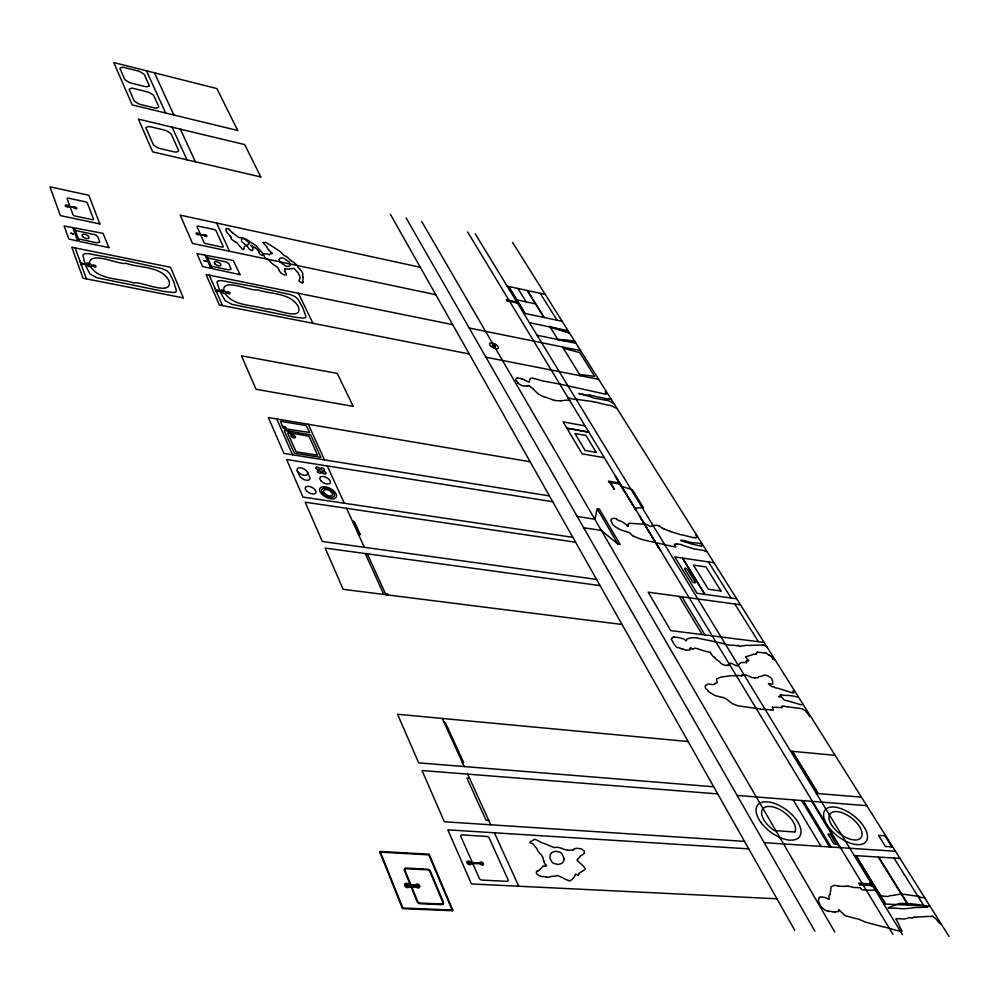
<?xml version="1.0" encoding="UTF-8"?>
<svg xmlns="http://www.w3.org/2000/svg" width="999" height="999" viewBox="0 0 999 999"><rect width="100%" height="100%" fill="white"/><g stroke="black" fill="none" stroke-linecap="round" stroke-linejoin="round"><path stroke-width="1.5" d="M284.765 268.768L285.889 268.806A6.006 2.672 26 0 0 286.238 268.943L287.05 269.056A12.313 5.47 25.9 0 0 287.375 269.068L287.787 269.068A5.095 2.273 26.1 0 1 288.599 269.118A3.634 1.623 26 0 0 289.623 268.968M729.357 663.311L730.644 663.311A21.479 10.402 34.1 0 0 731.156 663.411A18.669 9.128 34.6 0 1 731.668 663.498L732.167 663.623A1.911 0.924 34.4 0 1 732.629 663.823L733.328 664.235A8.716 4.233 34.4 0 0 734.927 665.172L735.189 665.284A17.545 8.579 34.6 0 1 735.564 665.471L737.2 665.659M793.268 690.946L793.206 691.121A3.621 1.736 35.3 0 0 793.631 692.444M302.797 274.088L302.797 273.851A13.087 5.832 26.1 0 0 302.335 272.727L302.06 272.165A16.596 7.393 26 0 0 299.95 269.143M781.305 695.916L781.268 695.779A3.746 1.811 35.2 0 0 780.843 695.167L780.831 695.142A2.572 1.249 35.2 0 1 780.569 694.817M838.536 909.902L838.548 909.877A1.673 0.887 39 0 0 838.598 910.189L838.611 910.239M652.422 525.799L652.047 525.949A15.722 7.28 31.8 0 1 651.136 526.248L650.499 526.373A5.644 2.61 32 0 1 650.099 526.436L649.7 526.223A4.87 2.26 32 0 0 648.613 525.486L648.413 525.387A8.154 3.796 32 0 0 647.102 524.75L646.528 524.525A3.209 1.486 32 0 0 645.554 524.288L644.667 524.238A73.027 33.367 31.1 0 1 643.344 524.15L629.008 523.264L628.383 524.438M628.296 524.9L628.171 525.686A2.722 1.274 31.8 0 1 627.971 526.223M628.346 524.625L628.496 523.663M583.691 527.747L601.323 530.444L617.956 544.093L620.142 544.418L599.425 509.115L597.265 508.778L594.805 519.218L577.235 516.495M715.109 683.591L715.122 683.516A9.416 4.683 34.4 0 0 715.159 683.266L717.17 682.654L716.807 680.794A23.701 11.676 34.8 0 1 716.695 680.344A8.579 4.246 34.6 0 1 716.583 679.432A3.546 1.761 34.5 0 1 716.683 678.983L721.053 677.06L731.93 675.599A6.731 3.309 34.7 0 1 732.692 675.724L733.778 675.886A2.223 1.086 34.6 0 0 734.078 675.861L734.565 675.686A5.407 2.647 34.7 0 1 735.539 675.674L736.126 675.699A5.257 2.572 34.5 0 0 736.912 675.636L737.861 675.461A5.457 2.672 34.7 0 1 738.686 675.486L741.695 676.023M746.678 662.624L746.665 662.325A10.564 5.107 34.4 0 0 746.378 661.213M286.263 274.737C283.641 275.924 279.395 272.327 278.696 269.368M578.858 874.337L578.159 875.586L577.135 874.974A11.451 6.718 36.3 0 1 576.648 874.412L575.474 874.113A13.024 7.667 36.5 0 0 575.099 875.136L574.987 875.486A18.969 11.239 35.9 0 1 572.864 878.521L572.627 878.833A42.545 25.137 37.1 0 0 571.952 879.47L569.967 880.956A1.886 1.124 36.2 0 1 569.393 880.918L565.621 879.37A6.256 3.709 36.1 0 1 564.522 878.758L563.761 878.271A5.382 3.209 36.2 0 0 562.749 877.721L562.25 877.509A27.048 16.221 36.5 0 0 561.388 877.159L559.852 876.573A13.012 7.705 35.9 0 1 558.341 875.898L557.942 875.686A3.684 2.198 36.1 0 0 557.442 875.461L556.992 875.449M741.758 675.873L741.77 675.824A7.043 3.434 34.8 0 1 741.97 675.349L742.032 675.287M675.724 546.853L675.024 546.84A35.639 16.421 32.1 0 1 673.963 546.703L652.609 541.995A29.021 13.711 32.5 0 0 651.56 541.745L644.942 540.259A37.925 17.607 31.8 0 1 641.733 539.348L640.834 539.048A68.069 31.281 31.5 0 1 637.3 537.824L633.354 536.113M819.093 898.213L818.88 898.9A13.949 7.38 38.5 0 1 818.681 899.512A17.408 9.216 38.5 0 1 818.531 899.849L818.468 899.962A2.747 1.449 38.8 0 0 818.393 900.286A10.215 5.382 38.9 0 0 818.443 900.986L818.481 901.248M757.03 652.322L756.967 652.472A14.785 7.068 34.3 0 1 756.855 652.747L756.805 652.859A13.761 6.556 34.7 0 0 756.643 653.246L756.493 653.646M579.919 856.68L579.957 856.593A4.658 2.71 36 0 1 580.307 855.981L581.181 855.569A14.997 8.741 35.6 0 0 582.492 854.794L583.853 853.67A8.791 5.12 35.7 0 0 584.278 853.296A2.085 1.211 35.9 0 0 584.378 852.709L584.365 852.634A9.466 5.495 36.1 0 1 584.328 851.922L584.328 851.697A9.316 5.42 35.7 0 0 584.315 851.16L581.406 848.825L577.235 848.351A10.952 6.394 36 0 0 573.476 849.312M888.373 907.704L898.938 903.62A29.733 15.06 39.7 0 1 900.661 903.433L909.003 903.558A54.708 27.647 40 0 1 910.976 903.695L924.475 905.406A2.26 1.124 39.4 0 1 925.086 905.556L925.324 905.656A7.368 3.684 39.4 0 1 927.709 906.992L927.584 907.217A19.893 9.915 39.1 0 1 925.386 907.267L925.161 907.279A36.039 18.057 39.9 0 0 924.425 907.242L923.9 907.254A11.239 5.619 39.5 0 0 923.126 907.329L919.043 907.542A24.238 12.188 39.7 0 0 916.345 907.467L905.032 908.715A42.32 21.341 38.7 0 1 902.234 908.703L895.841 908.216A36.938 18.831 39.8 0 0 894.255 908.153L893.206 908.166A45.18 22.915 38.6 0 1 891.92 908.153L889.51 908.016A19.543 9.94 38.9 0 1 888.835 907.966L888.498 907.879M284.628 270.804L284.653 270.766A4.545 2.023 25.9 0 0 284.74 270.379L284.727 270.267A11.976 5.345 26.2 0 1 284.752 269.855L284.765 269.718A12.6 5.632 25.8 0 0 284.79 269.018L284.777 269.006M753.246 654.495L745.516 656.793M230.881 237.25L231.231 239.036L234.078 241.109A10.989 4.858 25.3 0 0 235.677 242.02M146.179 127.51L148.339 126.561A7.405 3.059 24.1 0 1 150.986 126.885L163.973 129.982A7.368 3.047 24.3 0 1 166.895 130.981L170.467 133.279A5.519 2.285 24.3 0 1 171.416 134.528L178.421 150.012A5.569 2.323 24.4 0 1 178.521 151.074L176.398 152.073A7.43 3.109 24.3 0 1 173.751 151.773L160.614 148.714A7.468 3.122 24.2 0 1 157.63 147.69L153.996 145.355A5.594 2.348 24.2 0 1 153.047 144.081L146.254 128.546A5.544 2.298 24.1 0 1 146.179 127.51M793.855 692.919L792.969 692.969A22.665 10.814 35 0 1 790.808 692.344L778.483 688.411A19.006 9.203 35.3 0 0 776.048 687.986L775.923 687.974A4.695 2.26 35 0 1 775.561 687.924L774.899 687.512M540.259 869.192L540.347 869.08A26.898 16.046 36.2 0 1 541.108 868.193L542.207 867.12A18.706 11.164 36.1 0 1 543.219 866.295M672.364 637.837L672.477 637.712A9.253 4.57 33.7 0 1 672.939 637.225A4.033 1.998 33.6 0 1 674.025 636.937M829.607 895.191L829.607 895.191A2.997 1.573 38.8 0 1 830.082 894.754M573.713 849.525L573.676 849.575A1.998 1.161 35.7 0 1 573.389 849.787L573.101 849.849M695.991 534.365L695.928 534.428A2.647 1.199 32.6 0 0 695.841 534.927L696.053 535.339A8.791 4.021 32.5 0 1 696.503 536.026L696.528 536.101A1.698 0.774 32.5 0 1 696.628 536.426L696.615 536.625A7.667 3.496 32.5 0 1 696.403 537.325A7.293 3.334 32.7 0 0 696.253 537.599L696.216 537.687A1.536 0.699 32.5 0 1 695.304 538.049M269.555 254.633L269.78 254.408A9.478 4.196 25.9 0 1 271.316 253.521M530.494 378.534L531.081 378.134A1.911 0.837 29.5 0 1 531.48 378.084L531.705 378.109A15.634 6.906 29.6 0 1 532.979 378.334M556.805 875.599L556.743 875.648A3.009 1.798 35.9 0 1 556.131 875.948L551.885 876.348A9.391 5.619 36.2 0 0 550.899 876.585L550.149 876.822A35.964 21.429 35.2 0 1 549.275 877.085L548.101 877.297A3.184 1.911 35.9 0 1 547.589 877.247L546.553 877.022M577.759 859.078L577.297 859.515A1.611 0.949 36 0 0 577.484 860.576M693.693 537.587L693.781 537.524A7.355 3.359 32.6 0 1 694.03 537.375A2.173 0.987 32.6 0 1 694.305 537.3L694.742 537.425M583.478 870.466L585.277 868.98A1.823 1.074 36.2 0 0 585.214 868.293L582.117 864.922A30.032 17.37 36.1 0 1 581.63 864.472L581.331 864.197A17.22 10.152 36.1 0 0 580.269 863.261L579.545 862.661A22.453 13.024 36 0 1 578.796 862.025L577.459 860.576M583.216 870.653L583.079 870.741A32.942 19.343 35.5 0 1 582.405 871.178L580.519 872.302A11.826 6.956 36.5 0 0 578.696 874.237M303.122 281.98L303.047 281.156A4.933 2.21 26.3 0 1 302.759 280.332L302.897 279.72A29.508 13.199 25.9 0 0 303.009 278.484L303.009 278.221A28.859 12.9 25.9 0 0 302.897 276.948M672.127 638.286L672.202 638.249A3.946 1.948 33.6 0 0 671.316 639.335M684.939 639.959L685.913 640.871A1.698 0.837 33.7 0 0 686.176 640.784L686.925 639.223A5.207 2.56 33.8 0 1 687.275 638.836L690.609 637.924A16.021 7.83 33.5 0 0 691.283 637.724L696.016 637.762L723.538 643.593A55.332 27.11 34.7 0 1 726.36 644.392L728.209 644.929A5.482 2.635 34.1 0 0 729.12 645.054L734.602 645.329A57.555 28.009 34.9 0 1 737.187 645.816A15.584 7.505 34.4 0 1 737.724 645.928L737.799 645.953A3.184 1.536 34.2 0 0 737.649 645.466L737.899 645.204A3.584 1.723 34.2 0 1 739.834 646.503L740.371 646.54A16.109 7.73 34 0 0 740.546 646.328A6.194 2.972 34.2 0 0 740.659 646.141L740.821 645.978A5.757 2.76 34.3 0 1 741.745 645.903L741.945 645.891A12.288 5.869 34.1 0 0 743.481 645.791L746.44 645.304A10.127 4.845 34.4 0 1 747.552 645.342A21.241 10.102 34 0 0 749 645.416L761.787 644.992A8.429 3.996 34.5 0 1 762.2 645.017L762.499 645.029A13.474 6.394 34.6 0 1 763.061 645.092L763.161 645.104M269.38 254.77L268.706 254.445A6.806 3.022 25.7 0 0 268.194 254.171L267.432 253.946A8.991 3.996 25.8 0 0 267.058 253.933L265.859 253.946A11.289 4.995 25.6 0 1 264.398 253.858L263.324 253.734A5.507 2.435 25.6 0 1 262.974 253.696L259.915 250.237A88.574 40.097 24.7 0 0 257.967 247.952L256.718 246.528A2.473 1.086 25.6 0 1 256.556 246.291M538.598 870.579L538.211 870.791A21.079 12.625 35.2 0 1 537.587 871.103L537.487 871.14M252.235 250.524L250.474 249.962M302.984 282.055L302.884 282.105A2.085 0.937 26.3 0 0 302.635 282.417L302.622 282.48A9.228 4.133 26.4 0 0 302.635 282.967L301.898 283.042A5.082 2.285 26.3 0 1 301.648 282.742L300.549 281.955A4.52 2.023 26.2 0 1 299.85 281.718L299.063 280.881A18.119 8.117 26.5 0 1 299.4 279.67L299.887 278.346A36.389 16.259 25.8 0 0 300.05 277.822L300.112 277.397A3.971 1.773 26.2 0 0 300.062 277.073L299.076 274.937A36.076 15.984 26.6 0 1 298.589 273.826L298.401 273.376A4.121 1.836 26.1 0 0 297.665 272.327L297.465 272.178A9.216 4.083 26.3 0 1 296.278 270.891L296.179 270.717A5.532 2.46 26.1 0 0 295.779 270.23L293.731 268.294M715.184 683.641A4.895 2.435 34.5 0 1 714.21 684.253L713.86 684.402A9.678 4.82 34.4 0 1 713.386 684.54L713.249 684.552A3.472 1.723 34.5 0 1 712.811 684.577L711.85 684.452A4.421 2.21 34.6 0 0 711.45 684.415L709.864 684.178A12.3 6.156 34.6 0 0 709.427 684.053L708.99 683.965A2.41 1.199 34.5 0 0 708.453 683.965L708.216 684.028A5.719 2.847 34.6 0 0 707.604 684.39L707.554 684.427A5.907 2.947 34.4 0 1 707.304 684.64L707.23 684.665A14.785 7.38 34.3 0 1 706.992 684.79L706.668 684.939A8.916 4.458 34.4 0 1 705.993 685.227L705.906 685.227A5.27 2.635 34.6 0 0 705.569 685.302A1.786 0.899 34.5 0 0 705.331 685.489A2.847 1.424 34.5 0 0 705.232 685.689L705.232 686.288A24.151 12.013 34.8 0 0 705.381 687.374L705.681 688.336A1.449 0.724 34.5 0 0 705.868 688.598A4.296 2.148 34.6 0 0 706.668 689.41L706.855 689.572A4.196 2.11 34.6 0 1 707.754 690.434L707.804 690.584M527.909 385.889L527.934 385.876A5.932 2.622 29.4 0 1 527.397 385.926L526.997 385.926M289.648 268.981L289.685 268.968A4.046 1.798 26.1 0 1 289.947 268.893L290.297 268.818A16.021 7.155 26.2 0 1 291.87 268.606L292.045 268.594M302.672 274.163L302.472 274.488A9.79 4.358 26.4 0 0 302.522 274.713L302.622 275.212A25.25 11.276 25.9 0 1 302.697 275.699L302.897 276.948M693.506 537.699L692.482 537.487A16.109 7.405 32.7 0 0 691.583 537.212L684.415 535.414A9.828 4.495 32.4 0 1 683.616 535.164A8.729 4.008 32.5 0 0 683.216 535.027L680.819 534.802A9.765 4.495 32.5 0 0 680.032 534.465L671.415 531.78M516.945 378.122L515.634 379.308L516.208 380.881A4.383 1.948 29.4 0 0 516.908 381.493L517.257 381.743M757.791 677.647L755.931 677.809A13.412 6.494 34.6 0 1 754.632 677.834M530.082 378.796L529.482 381.019A3.971 1.748 29.5 0 1 529.358 381.868M613.498 488.923L614.385 489.26L610.089 481.943M609.153 481.693L610.064 481.905M728.995 665.346L729.307 665.234A2.01 0.987 34.4 0 0 729.557 664.959L729.432 663.623M529.133 381.78L528.733 381.83A8.529 3.759 29.4 0 1 528.334 381.868L527.285 381.431A16.096 7.155 29.5 0 0 526.298 380.969L525.799 380.756A11.101 4.92 29.5 0 0 525.312 380.557L524.837 380.269M614.335 489.273L609.115 481.78M585.027 394.767L585.501 394.867A13.861 5.994 30.1 0 0 588.811 395.142L589.435 395.042M589.185 395.08L589.547 395.03A11.626 5.045 30.3 0 1 589.847 394.992L590.846 395.242A8.866 3.834 30.2 0 0 594.018 395.991L594.168 396.041A9.928 4.308 30.4 0 1 594.505 396.079A2.897 1.249 30.3 0 1 594.929 396.166L595.466 396.328A8.679 3.746 30.2 0 0 596.665 396.665L602.634 397.864A78.521 34.665 31 0 1 603.958 398.151L605.456 398.501A18.831 8.067 30.2 0 0 608.366 399.026L608.828 399.038M271.503 253.596L271.703 253.571A1.561 0.687 25.8 0 0 272.09 253.396M564.123 400.424L566.595 400.149A6.843 3.022 30.1 0 1 567.519 400.174L568.356 400.287A13.699 6.006 29.9 0 0 569.53 400.387L569.842 400.287A6.406 2.822 30 0 0 569.393 399.45L569.28 399.313M563.311 400.524L561.338 400.736A37.063 16.234 29.6 0 1 560.377 400.811M827.597 910.913L827.647 910.913A4.083 2.16 38.9 0 1 826.71 910.851L826.335 910.713A6.244 3.297 38.9 0 1 823.763 909.19L822.627 908.166A13.686 7.205 38.9 0 1 821.24 906.717L820.216 905.406A4.158 2.198 38.9 0 1 819.879 904.757A5.882 3.109 38.9 0 1 819.655 904.157A7.355 3.896 38.8 0 0 819.33 903.308L818.88 902.347A6.331 3.334 38.8 0 1 818.431 901.223M259.265 252.585L259.29 252.822A3.884 1.723 25.7 0 0 260.839 254.87L262.475 255.207M262.325 255.22L262.4 255.207A3.459 1.536 25.7 0 1 263.911 255.382L264.51 256.943A2.11 0.937 25.7 0 0 264.747 257.355L264.897 257.53A8.042 3.571 25.8 0 0 266.808 259.103L267.982 259.64A4.858 2.16 25.7 0 0 268.369 259.752M156.581 108.092L158.679 107.205A5.42 2.198 24.1 0 0 158.604 106.206L154.033 96.116A5.395 2.16 24 0 0 153.122 94.93L149.65 92.707A7.205 2.885 24 0 0 146.791 91.696L134.066 88.561A7.23 2.91 23.9 0 0 131.468 88.212L129.346 89.061A5.42 2.173 23.9 0 0 129.395 90.047L133.829 100.162A5.457 2.21 23.9 0 0 134.74 101.374L138.262 103.634A7.268 2.947 23.9 0 0 141.171 104.645L153.996 107.767A7.243 2.922 24.1 0 0 156.593 108.092M682.829 649.175L682.879 649.175A2.847 1.411 33.8 0 1 681.493 648.925L680.669 648.476M846.578 886.225L844.18 886.338A45.055 23.227 37.9 0 1 839.222 886.175L838.611 886.076M506.98 300.087L507.779 300.537M507.629 300.749L506.868 300.349M674.987 544.118L675.686 544.093A14.673 6.781 32.3 0 0 676.585 544.005M634.802 508.004L643.418 507.704L632.517 489.835L621.715 486.401M526.86 385.926L525.861 385.939A1.536 0.687 29.5 0 1 525.424 385.901A5.032 2.235 29.5 0 0 523.963 385.864M910.264 917.606L909.465 917.656A32.005 16.209 40 0 0 907.991 918.044L906.755 918.456A24.6 12.488 39.1 0 1 903.571 919.005L897.864 918.705A30.744 15.722 39.9 0 0 896.727 918.668L896.49 918.668A8.279 4.221 39.6 0 0 896.003 918.68L896.003 919.217A16.434 8.442 39.4 0 1 897.139 921.153L898.076 922.989A41.159 21.354 39.3 0 1 899 924.962L899.325 925.723A31.831 16.084 39.8 0 0 900.786 928.733L901.485 929.994A20.667 10.652 39.6 0 1 901.81 930.581L901.785 931.767L891.632 929.008A54.396 27.672 38.9 0 1 889.422 928.283L883.903 926.96A22.34 11.489 39.2 0 1 882.766 926.747L866.096 922.302A35.065 18.082 38.9 0 1 863.261 921.165L860.389 919.904A26.811 14.061 39.6 0 0 858.566 919.13L857.716 918.855A6.106 3.184 39.4 0 0 856.992 918.68L855.793 918.543A6.331 3.297 39.2 0 1 855.132 918.406L846.553 916.021A2.373 1.249 39.1 0 1 846.028 916.033L845.429 915.783A3.671 1.923 39.1 0 1 844.53 915.047L839.51 910.389A2.772 1.461 39.1 0 0 838.923 910.002M820.092 897.227L820.241 897.227A4.071 2.148 38.6 0 0 820.716 897.214L821.078 897.077A3.347 1.761 38.8 0 1 821.715 896.965L823.438 897.214A20.405 10.764 39 0 1 824.312 897.352L824.712 897.439A3.821 2.01 38.8 0 1 825.536 897.739L826.398 898.163A9.54 4.995 38.6 0 0 827.035 898.476A2.423 1.274 38.7 0 0 827.359 898.588L827.422 898.601M780.943 695.966L781.018 695.966A11.851 5.719 35.1 0 1 780.107 695.928L778.82 696.291M611.101 399.175L609.14 399.063M860.039 887.724L858.104 887.624A42.982 22.178 39.4 0 0 856.53 887.574L854.008 887.512A5.045 2.597 38.6 0 1 853.346 887.387A15.397 7.905 38.5 0 1 852.909 887.262L852.609 887.174A15.522 8.029 38.9 0 0 851.073 886.8L848.288 886.3M686.475 650.461L686.088 650.361A18.869 9.278 33.7 0 1 685.089 649.949L684.078 649.5A3.197 1.586 33.8 0 0 682.841 649.088M726.698 665.322L727.472 665.371M753.521 654.095L753.82 654.133A8.554 4.083 34.4 0 0 755.831 654.158A3.584 1.711 34.4 0 0 756.493 653.633M545.916 866.046L546.54 865.534A11.588 6.931 35.7 0 0 546.128 865.109L546.016 864.997M674.038 636.95L676.023 637.2A20.38 9.99 33.3 0 0 677.022 637.325L677.634 637.387A21.503 10.639 33.9 0 1 682.979 638.798L684.278 639.185M776.935 898.775L471.416 883.94L447.864 829.844L748.75 848.863M883.74 903.958L885.314 904.033L855.768 855.631L854.22 855.531M930.032 906.205L908.603 905.169L878.783 857.08L899.974 858.416M915.546 917.182L913.473 917.119A2.06 1.036 39.5 0 0 913.161 917.269L913.011 917.469A13.649 6.918 39.3 0 1 912.824 917.769A3.034 1.536 39.5 0 1 912.237 918.143A1.623 0.824 39.5 0 1 911.662 918.069L911.163 917.869A3.297 1.673 39.5 0 0 910.239 917.557M873.051 886.413L871.49 886.325L869.517 883.091L871.078 883.166M858.84 883.253L869.992 883.865M859.852 884.939L871.016 885.551M574.625 341.109L558.354 340.222L549.762 326.386L569.43 332.867M781.355 696.99L779.47 696.852A9.59 4.633 35.1 0 1 779.145 696.827L778.883 696.753M744.53 841.383L444.343 821.765L422.028 770.516L717.707 793.893M764.185 842.669L895.466 851.26M488.786 820.479L486.113 820.304L466.92 778.071L469.555 778.271M746.428 662.687L746.203 662.649A9.328 4.508 34.6 0 0 745.079 662.499L744.542 662.474A33.741 16.396 35 0 0 742.632 662.512L741.633 662.612A9.678 4.683 34.6 0 0 740.846 662.799A6.568 3.184 34.6 0 0 740.271 663.111A28.397 13.736 34.9 0 0 739.884 663.448L738.461 664.834A14.948 7.268 34.3 0 1 737.212 665.659M757.142 652.135L763.373 652.809A55.032 26.436 35.2 0 1 764.647 652.971L765.521 652.822A2.323 1.099 34.6 0 1 765.571 652.534L765.896 652.684A5.944 2.81 34.5 0 0 766.57 653.296L766.945 653.621A4.683 2.223 34.6 0 0 768.731 654.907M737.1 795.429L866.807 805.681M772.552 686.713L772.677 686.713A7.605 3.684 35.1 0 1 774.013 686.95L774.662 687.287M462.35 762.449L463.661 762.562L445.392 722.514L444.105 722.389M816.395 793.468L817.919 793.593L792.107 751.298L790.596 751.161M861.438 797.14L818.231 793.618L792.419 751.323L835.139 755.331M713.686 786.775L418.693 762.861L397.527 714.248L688.136 741.533M754.62 677.821L752.11 677.559M677.834 544.168L678.783 544.23A41.583 19.406 33 0 1 679.57 544.28L680.881 544.48A4.171 1.923 32.5 0 1 682.23 545.004A7.268 3.347 32.5 0 0 682.679 545.229L682.742 545.254M557.767 339.285L574.512 340.934M683.266 540.471L682.954 540.447A33.454 15.509 32.9 0 0 681.605 540.359L680.756 540.322A3.971 1.823 32.4 0 0 681.168 540.559L681.256 540.584M676.785 543.993L676.835 543.993A7.393 3.434 32.5 0 1 677.447 544.105M702.422 544.305C700.237 543.831 703.059 547.577 700.237 545.904A12.999 5.969 32.8 0 0 699.75 545.804L693.031 544.393A26.686 12.163 32.4 0 1 690.509 543.656L687.662 542.719A4.446 2.048 32.6 0 0 687.112 542.594L684.04 541.82A15.609 7.243 32.6 0 0 683.503 541.52A4.62 2.135 32.5 0 0 682.504 541.058L682.504 541.058M798.363 697.002L796.553 696.778A19.218 9.191 35.1 0 1 794.455 696.378L793.493 696.116A14.885 7.168 35.5 0 0 792.344 695.878L792.032 695.828A53.034 25.737 36 0 0 788.373 695.504L783.915 695.267A18.519 8.904 35 0 1 780.931 694.655L780.481 694.542M604.894 400.025L604.757 400.012A28.659 12.275 30.1 0 1 604.095 399.925L593.806 398.052A1.661 0.724 30.3 0 1 593.406 397.914L593.006 397.739A4.471 1.948 30.3 0 0 592.395 397.477L590.634 396.89A90.709 40.559 30.9 0 0 586.338 395.629L578.858 393.506L579.657 393.656M622.04 624.487L343.132 589.323L325.174 548.076L600.087 585.614M764.123 642.407L670.741 630.631L648.176 592.182L740.459 604.782M832.679 911.7L830.856 911.488A25.537 13.424 38.6 0 1 830.269 911.413L829.52 911.3A5.37 2.835 38.9 0 1 828.671 911.113L828.583 911.076A3.109 1.636 39 0 0 827.609 910.876M832.716 911.7L832.766 911.7A3.472 1.836 39.1 0 1 833.478 911.887L834.078 912.137A1.399 0.737 39 0 0 834.877 912.412M579.532 374.388L594.68 376.398L579.707 352.547L563.349 348.289M924.687 897.714L924.574 897.701A17.707 8.829 39.5 0 0 923.813 897.614L923.401 897.589A17.545 8.754 39.4 0 0 921.777 897.601L920.653 897.577A6.419 3.184 39.2 0 1 920.304 897.114L918.743 896.178A16.758 8.367 39.4 0 0 918.006 896.128L916.607 896.066A28.534 14.211 38.7 0 1 915.608 895.966L904.282 894.33A21.329 10.739 39.4 0 0 903.096 894.267L901.335 894.255A42.12 21.254 39.7 0 0 896.827 894.729L896.003 894.892A60.714 30.607 38.1 0 1 894.267 895.191L892.294 895.454A51.948 26.224 38.2 0 1 891.495 895.529L891.033 895.566A18.294 9.266 39.3 0 0 889.834 895.816L887.736 896.465A9.69 4.908 38.9 0 1 886.313 896.415L884.54 896.203A15.472 7.88 39.2 0 0 883.166 896.103L881.13 896.041M596.578 579.408L322.315 541.508L305.195 502.197L575.574 542.22M736.675 598.776L705.032 594.393L682.704 558.079L713.998 562.712M545.504 397.302L545.616 397.315A6.993 3.097 29.7 0 1 544.405 397.078A4.495 1.986 29.8 0 1 543.106 396.516L541.308 395.579A19.068 8.529 29.8 0 0 540.946 395.404L540.434 395.142A8.679 3.834 29.7 0 1 539.135 394.455A3.434 1.523 29.7 0 1 538.548 394.056L538.036 393.668A18.407 8.104 29.8 0 1 535.551 391.433L535.227 391.108A46.666 20.355 29.9 0 1 534.053 389.897L532.979 388.748M572.827 537.35L302.959 497.065L286.613 459.503L552.697 501.71M660.501 550.449L639.298 515.447M567.707 850.311L566.52 850.037A25.849 15.022 35.3 0 1 562.037 848.501L561.8 848.401M549.425 495.916L283.953 453.409L268.331 417.532L530.132 461.75M635.864 509.752L620.129 484.602M751.847 677.522L751.485 677.409A10.152 4.92 34.7 0 1 750.212 676.76L750.087 676.685A5.782 2.822 34.8 0 0 749.238 676.223L749.038 676.148A10.152 4.958 34.8 0 0 746.078 675.237L745.866 675.199M619.13 482.442L618.081 482.267L619.368 484.39M618.406 482.804L608.453 481.131L609.04 482.117M610.426 482.505L619.105 483.953M285.115 428.758L284.965 428.733A1.911 0.962 26.7 0 1 282.692 427.048A1.911 0.962 26.7 0 1 284.765 426.635A1.911 0.962 26.7 0 1 286.014 428.571M286.413 428.971L309.702 432.517L306.119 425.562L280.482 421.291L282.767 427.272M619.43 484.49L620.466 484.665M287.088 430.731L285.751 430.507A1.911 0.962 26.7 0 0 284.59 431.418L294.355 453.171L320.904 457.43L310.714 434.902L288.386 430.944M290.372 432.929L309.028 436.263L317.57 455.219L296.104 451.76L287.899 433.616A1.911 0.962 26.8 0 1 289.048 432.704M770.866 709.877L770.679 709.852A23.327 11.489 35.7 0 0 769.218 709.665L763.273 709.34A13.274 6.543 35.5 0 0 762.387 709.377L762.037 709.402A4.858 2.385 35.2 0 1 760.701 709.228M615.521 476.173L618.781 482.38M604.32 457.692L582.105 453.833L566.933 428.321L588.948 432.292M588.786 432.03L566.783 428.059L563.111 421.89L585.064 425.886M786.975 700.624L798.164 703.92A46.354 22.04 35 0 0 799.063 704.208L800.599 704.632A5.12 2.46 35.4 0 0 802.509 704.47A5.669 2.722 35.6 0 1 802.946 704.283M560.239 384.228L560.576 384.278A20.017 8.766 30 0 1 561.188 384.378L602.509 393.531A14.348 6.144 30.2 0 0 603.221 393.681L604.183 393.881A11.339 4.883 30.4 0 1 605.057 394.106L606.331 394.106L605.531 392.245A2.085 0.899 30.4 0 1 605.556 391.396M613.761 403.396L611.638 402.322M75.362 230.444L95.991 234.977L97.989 236.925L99.738 242.195L96.428 242.732L78.459 238.861M207.705 257.929L227.01 262.175L229.033 264.073L231.131 269.268L228.159 269.817L211.351 266.196M469.255 353.958L219.318 304.957L206.069 274.513L452.697 324.65M485.964 357.23L598.663 379.333M81.044 262.987L89.373 265.085L81.306 263.711M216.046 289.96L223.863 291.933L216.358 290.672M81.543 265.459L79.957 261.076M216.746 292.382L214.872 288.087M781.53 697.002L782.055 697.364A6.206 3.009 35.2 0 1 782.292 697.677L783.303 699.063A8.017 3.896 35.3 0 1 783.89 699.949L785.813 700.486A12.837 6.219 35.5 0 1 786.975 700.624M469.205 327.997L580.619 350.649M579.944 393.718L584.665 394.692M537.087 335.277L557.929 339.56M561.987 340.422L575.998 343.294M532.979 378.334L535.289 378.833A22.278 9.853 29.7 0 1 537.237 379.345L541.745 380.694A13.349 5.819 29.5 0 0 542.632 380.906L543.119 381.006A14.66 6.394 29.5 0 0 544.368 381.231L544.78 381.281A7.118 3.122 29.7 0 1 545.217 381.368L545.579 381.443A34.665 15.01 29.4 0 0 546.79 381.68L560.139 384.165M529.42 322.689L550.162 327.01M554.145 327.809L568.081 330.706M435.776 294.68L192.532 243.456L180.207 215.122L420.304 267.282M523.613 313.174L524.912 313.449L508.429 286.426L507.142 286.139M562.15 321.291L544.28 317.52L527.572 290.584L545.254 294.418M593.418 401.71L593.518 401.735A21.379 9.228 30.1 0 0 594.293 401.885L596.64 402.335A10.939 4.77 30.4 0 1 597.789 402.634L598.164 402.747A19.48 8.392 30.2 0 0 599.238 403.047L607.005 404.932A14.486 6.244 30.3 0 0 609.053 405.169L609.178 405.182A14.286 6.194 30.6 0 1 609.502 405.194L609.702 405.219A1.886 0.812 30.5 0 1 610.152 405.319L610.789 405.569A15.135 6.581 30.6 0 1 611.151 405.719L612.112 406.143A5.769 2.498 30.5 0 1 613.336 406.78L613.511 406.893A4.495 1.948 30.5 0 1 613.973 407.192L614.023 407.217A1.786 0.774 30.5 0 0 614.947 407.717A3.034 1.311 30.5 0 0 616.545 407.892M516.57 301.611L515.272 301.336L516.371 303.134L517.669 303.409M515.534 301.76L506.293 299.787L506.83 300.674M506.868 300.736L516.108 302.697M516.883 299.887L535.427 303.858M782.816 706.243L782.542 706.181A9.49 4.62 35.5 0 0 782.117 706.093L781.917 706.106A8.154 3.959 35.5 0 0 781.93 706.568L781.967 706.73M860.264 887.736L860.788 888.323A8.142 4.158 38.8 0 0 861.238 888.935L861.288 888.985M687.537 650.124L687.3 650.049A1.411 0.699 33.9 0 0 686.7 649.924M554.333 400.324L554.333 400.324A8.954 3.959 29.8 0 1 552.11 399.575L551.623 399.363A15.122 6.731 29.9 0 0 550.099 398.776L545.929 397.39M772.015 686.638L771.24 686.238A10.852 5.22 35 0 1 770.429 685.651A2.435 1.174 35 0 1 769.892 685.164L768.406 683.453L769.48 683.653A29.358 14.086 34.6 0 0 772.215 684.103L772.602 683.928A13.424 6.494 34.8 0 0 772.702 682.529L772.702 682.03A12.975 6.269 34.8 0 0 771.54 678.646L770.841 677.722A1.861 0.899 34.9 0 0 770.404 677.347L769.617 676.847A14.361 6.943 35 0 0 768.843 676.448L767.906 675.973A11.563 5.582 34.9 0 0 767.12 675.586A2.385 1.149 34.9 0 0 766.433 675.349L765.746 675.249A18.432 8.904 35.1 0 0 764.26 675.149L763.448 675.212A4.183 2.023 34.9 0 0 763.061 675.349L762.574 675.686A26.786 12.937 34.4 0 1 762.2 675.998L762 676.123A4.595 2.223 34.8 0 1 761.463 676.323L760.326 676.435A21.354 10.34 35.1 0 0 759.752 676.485A7.305 3.534 34.9 0 0 758.591 676.81A2.835 1.374 34.8 0 0 758.328 677.097A3.821 1.848 34.8 0 1 757.929 677.672M242.02 237.774L244.168 238.486A14.011 6.219 25.4 0 1 246.778 239.685L248.639 240.809A2.997 1.324 25.4 0 1 249.138 241.258A6.556 2.897 25.4 0 1 249.388 241.521L254.52 244.63A8.092 3.584 25.5 0 1 256.169 245.866L256.431 246.104M627.797 526.236L627.822 526.248A2.822 1.324 31.8 0 1 627.372 526.086L627.297 526.023A6.743 3.172 31.7 0 0 626.51 524.975A2.885 1.349 31.8 0 0 626.198 524.65L624.8 523.563A21.716 10.265 31.8 0 0 623.001 522.365L621.653 521.578A3.496 1.636 31.7 0 0 620.342 521.028L619.967 520.941A5.032 2.36 31.6 0 1 618.481 520.454A7.855 3.671 31.6 0 1 616.658 519.118L616.583 519.055M710.439 652.384L710.277 652.335A16.995 8.354 34.3 0 0 709.852 652.235L707.03 651.635A25.986 12.637 33.7 0 1 705.069 651.161L704.557 651.011A57.255 27.585 33.4 0 1 701.123 649.949A36.651 17.77 33.6 0 1 699.7 649.45L697.052 648.601A19.018 9.378 34.1 0 0 695.541 648.326L695.117 648.264A1.886 0.924 33.9 0 0 694.467 648.276A15.11 7.43 34.1 0 0 693.568 648.938L693.431 649.05A2.023 0.999 33.9 0 1 692.931 649.238L692.657 649.175M568.968 398.114L574.575 399.35A2.348 1.024 30.1 0 0 574.9 399.375L575.387 399.313A7.28 3.197 30.2 0 1 577.634 399.45M626.298 531.568L624.987 531.218A29.633 13.836 31.6 0 1 622.864 530.606L621.303 530.057A10.365 4.87 31.7 0 1 619.867 529.42L618.781 528.858A26.199 12.238 31.7 0 1 617.182 527.971L614.922 526.535A6.568 3.097 31.7 0 1 613.586 525.424L613.361 525.212A8.966 4.221 31.7 0 1 612.724 524.537L611.513 521.678A1.623 0.762 31.6 0 0 611.326 521.341L611.326 521.341M663.423 528.608L663.536 528.633A1.723 0.799 32.2 0 1 664.035 528.846M550.324 327.285L569.542 333.029M766.82 646.84L765.796 646.278M760.576 709.165L760.701 709.203A7.817 3.859 35.4 0 0 759.764 708.965L738.136 705.806A12.787 6.344 34.9 0 1 737.574 705.706L732.105 703.508L727.284 699.687A11.264 5.644 34.9 0 0 726.897 699.362L725.137 698.313A27.035 13.599 35.1 0 0 723.226 697.589L722.477 697.339A10.514 5.27 34.9 0 0 720.766 697.015L714.834 695.529L708.89 691.808A7.43 3.709 34.6 0 1 707.767 690.596M683.416 545.566L684.003 545.729A6.131 2.822 32.5 0 0 684.352 545.841L694.043 548.988A6.918 3.172 32.6 0 0 694.692 549.1L695.579 549.188A43.007 19.968 33.2 0 1 696.74 549.3L703.733 550.499A2.423 1.111 32.8 0 0 705.394 551.236L705.681 551.298A19.63 8.954 32.6 0 0 706.917 551.473M681.33 540.609L681.405 540.634A6.806 3.147 32.5 0 1 681.867 540.809L682.105 540.909M567.894 397.752L568.568 397.989A3.347 1.461 30 0 0 568.968 398.114M522.115 379.008L522.489 379.145A3.422 1.511 29.4 0 0 522.914 379.258L523.089 379.295A5.907 2.61 29.5 0 1 523.901 379.533L524.65 380.07M714.385 657.33L714.322 657.317A1.911 0.937 34.2 0 1 713.673 656.942A1.673 0.824 34.2 0 1 713.373 656.718L712.449 655.706A15.472 7.53 34.2 0 1 711.513 654.382A11.563 5.632 34.2 0 1 710.676 652.846A5.007 2.448 34 0 0 710.501 652.459M827.734 898.7L828.121 898.85A3.059 1.598 38.7 0 0 829.02 899.137M701.885 543.756L701.723 543.693A2.273 1.036 32.7 0 0 700.249 543.431M768.743 654.807L768.793 654.82A1.998 0.949 34.6 0 1 769.692 655.356M690.883 648.001L692.282 648.925M521.128 378.783L521.066 378.758A3.896 1.723 29.4 0 0 518.631 378.047L518.431 378.072A5.532 2.448 29.3 0 1 518.056 378.072L517.969 378.059A4.483 1.986 29.4 0 0 516.908 378.097M228.209 228.709L226.086 228.446L225.899 230.032A10.827 4.783 25 0 1 226.261 230.831L226.373 231.144A8.804 3.884 25.3 0 0 226.96 232.317L227.51 233.017A33.879 14.835 25.5 0 0 228.384 234.028L230.195 236.014M714.56 657.404L715.097 657.879A6.031 2.96 34.1 0 1 715.334 658.353M680.531 648.413L679.645 647.989A1.474 0.737 33.8 0 0 679.233 647.864L679.183 647.864A2.373 1.174 33.7 0 1 678.671 647.652L678.571 647.614M254.683 247.565L254.945 247.69A3.284 1.461 25.6 0 1 255.657 248.064L256.656 249.076A15.884 7.068 25.4 0 1 258.129 250.662L258.304 250.911A9.64 4.283 25.5 0 1 259.378 252.535M235.677 242.008L236.263 242.307A1.411 0.624 25.3 0 1 236.651 242.57L241.321 248.002A18.019 7.992 25.6 0 0 242.045 248.838C244.93 251.049 243.331 247.565 244.468 246.578A1.436 0.637 25.4 0 1 244.568 246.428L244.705 246.341A9.978 4.421 25.3 0 0 245.504 245.604L246.204 245.617A1.748 0.774 25.4 0 1 247.003 246.179L247.365 246.591A7.492 3.322 25.5 0 0 247.702 247.015A6.106 2.722 25.4 0 1 248.139 247.565L248.301 247.802A7.555 3.347 25.6 0 0 250.449 249.975M529.37 385.989L529.632 386.126A2.173 0.962 29.5 0 1 530.044 386.351M529.445 386.026L528.583 385.589A2.385 1.061 29.5 0 0 527.897 385.552M664.347 529.008L664.597 529.145A5.395 2.485 32.2 0 0 665.471 529.557L666.608 529.994A36.201 16.483 31.9 0 0 667.632 530.332L669.805 531.106M265.409 245.317L262.862 242.607L266.009 242.495A14.148 6.244 25.6 0 1 267.108 243.207L274.413 247.677A16.983 7.43 25.9 0 0 278.609 250.462L279.658 251.099A3.359 1.486 25.9 0 1 280.12 251.436L281.219 252.46A37.363 16.633 25.6 0 1 282.255 253.596L283.778 255.17A3.896 1.711 26 0 0 285.689 256.243L285.876 256.331A1.986 0.874 26 0 1 286.376 256.581L286.75 256.805A14.423 6.406 25.9 0 1 287.625 257.43L289.573 259.39A2.485 1.099 26.1 0 0 290.259 260.002L291.258 260.639M659.265 526.136L658.353 525.661A1.523 0.712 32.1 0 0 657.991 525.549L657.667 525.486A11.551 5.345 32.2 0 0 656.43 525.324M662.599 528.409L662.624 528.434A10.677 4.908 32.2 0 1 661.363 527.559L661.101 527.372A11.126 5.157 32.1 0 0 659.265 526.136M935.426 918.393L935.039 918.156A4.433 2.21 39.6 0 1 934.115 917.519A4.67 2.323 39.6 0 1 933.091 916.508M935.688 918.556L937.312 920.479A6.206 3.097 39.7 0 0 939.734 923.251A6.931 3.447 39.6 0 0 941.17 924.212M265.709 245.492L266.446 246.566M233.341 233.429L233.554 233.579A11.688 5.17 25.2 0 1 234.64 234.328L234.728 234.403A17.495 7.767 25.1 0 1 235.864 235.302L236.426 235.776A11.089 4.883 25.4 0 0 236.775 236.064L236.838 236.114A2.173 0.962 25.3 0 0 237.238 236.388A4.945 2.185 25.3 0 1 237.774 236.738L238.149 237A10.177 4.508 25.2 0 1 238.599 237.325L240.16 237.837A3.796 1.673 25.4 0 1 241.995 237.725M616.333 518.856L615.746 518.606A6.906 3.247 31.7 0 0 614.285 518.344L612.699 518.518A30.694 14.473 32 0 0 612.237 518.656L612.1 518.706A5.432 2.56 31.7 0 0 611.413 519.118A7.418 3.484 31.7 0 0 611.026 519.855A5.307 2.498 31.7 0 0 611.088 520.866L611.151 521.053M531.58 387.624L531.63 387.662A3.721 1.648 29.6 0 1 531.181 387.3L531.068 387.2A6.681 2.96 29.5 0 0 530.669 386.863L530.506 386.738M770.641 656.131L770.541 656.043A11.776 5.569 34.6 0 1 770.142 655.731L769.767 655.431M271.154 252.397L271.366 252.572A3.097 1.374 25.8 0 1 272.24 253.396M251.373 245.742L251.161 245.567A6.356 2.81 25.5 0 1 250.774 245.23L252.148 245.991A7.967 3.521 25.6 0 0 254.67 247.59M567.919 397.939L568.056 398.064A10.265 4.483 30.1 0 0 568.406 398.364L568.731 398.638A3.784 1.661 30 0 1 569.13 399.113L569.18 399.188M773.214 659.165L774.762 660.139A2.223 1.061 34.7 0 0 775.286 660.177M231.656 232.03L230.594 230.931A15.022 6.593 25.3 0 1 229.807 230.057L229.745 229.97M299.875 269.143L299.151 268.406A8.217 3.634 26.3 0 1 298.214 267.245M861.55 889.322L862.187 889.647A13.312 6.818 38.6 0 0 862.612 889.734L862.836 889.772A10.789 5.532 38.6 0 0 863.336 889.859L866.87 890.146A88.412 44.78 37.5 0 0 868.506 890.234A48.664 24.763 38.1 0 0 871.777 890.196L872.477 890.134A27.373 13.986 39.3 0 1 874.437 890.084L875.911 890.346A2.972 1.511 38.9 0 1 876.947 890.833L877.497 891.295A7.955 4.058 38.9 0 1 878.883 892.931L879.52 893.905A22.715 11.476 39 0 0 880.194 894.842L881.006 895.928M277.635 267.582L277.297 267.195A1.711 0.762 25.9 0 0 276.885 266.87A8.454 3.784 25.9 0 0 276.461 266.596L276.174 266.408A23.227 10.277 26 0 1 273.464 264.56L273.264 264.41A11.951 5.307 25.9 0 1 271.903 263.299L271.391 262.824A32.755 14.461 26.1 0 1 269.543 260.964L269.068 260.414M933.116 916.508L932.417 915.908A11.426 5.707 39.7 0 0 932.067 916.058L931.78 916.208A6.069 3.034 39.5 0 1 930.993 916.47L927.796 916.458A38.212 19.181 40.1 0 0 926.373 916.508L921.79 916.87A30.794 15.46 39.1 0 1 920.541 916.87L919.317 916.832A11.139 5.607 39.7 0 0 918.581 916.857L917.532 917.007A18.419 9.278 39.2 0 1 915.571 917.219M745.666 657.017L746.166 657.654A13.961 6.681 34.5 0 0 747.065 658.728L747.914 659.69A18.581 9.003 34.4 0 1 748.251 660.077L748.638 660.639M771.952 657.379L772.152 657.717A6.119 2.897 34.7 0 0 773.176 659.165M298.214 267.245L297.665 266.296A13.024 5.782 26 0 0 291.146 260.751M512.475 242.295L949.05 936.45M540.222 293.331L557.067 320.217M708.441 561.888L731.068 598.001M734.827 604.02L758.428 641.695M893.955 858.041L923.938 905.918M562.537 346.978L580.369 375.749M675.511 546.478L675.461 546.391A11.089 5.17 32.4 0 0 675.187 545.929M517.944 288.486L526.173 301.873M715.421 658.553L716.445 659.502A13.924 6.768 34.2 0 0 717.781 660.464A7.468 3.646 34.2 0 0 718.431 660.876L719.767 661.975A8.442 4.121 34.3 0 0 721.016 663.386A2.56 1.249 34.3 0 0 722.215 664.185L723.201 664.585A3.109 1.523 34.4 0 1 724.287 665.097L725.586 665.521A5.37 2.622 34.5 0 1 726.685 665.309M475.187 233.716L902.434 934.627M225.075 293.481C233.928 306.468 252.822 304.62 266.184 309.091C271.528 306.968 303.696 322.552 298.364 306.718C290.534 292.432 270.667 294.418 257.28 289.81C251.698 291.733 222.552 277.335 223.714 290.422M467.632 231.98L892.944 934.252M615.309 476.136L635.651 509.715M640.584 518.081L642.045 520.491M642.607 521.428L650.024 533.678M651.922 536.8L658.641 547.902M811.712 801.323L839.722 847.614M858.865 883.291L859.827 884.902M681.992 596.803L704.969 634.952M803.246 800.661L831.156 847.052M679.245 596.428L702.197 634.602M801.697 800.536L829.595 846.952M793.181 799.862L820.978 846.39M597.265 508.778L617.956 544.093M421.653 221.416L834.777 931.98M406.056 217.832L814.922 931.193M390.334 214.211L794.804 930.406M671.578 639.635L671.765 639.984A25.649 12.8 33.4 0 1 672.14 640.646L674.05 643.993A12.475 6.156 33.7 0 0 674.874 645.104L676.448 647.077A4.483 2.21 33.7 0 0 677.035 647.464L678.259 647.539M808.316 714.435L805.406 710.838L802.384 708.978A13.124 6.306 35.4 0 1 801.935 708.865L801.797 708.828A22.053 10.677 35.8 0 0 799.55 708.366L788.985 707.03A6.294 3.047 35.4 0 1 788.373 706.867L788.236 706.83A5.694 2.76 35.5 0 0 787.349 706.605L787.249 706.967A5.045 2.448 35.4 0 1 786.213 706.693L783.94 706.168A2.96 1.436 35.4 0 1 782.829 706.256M90.534 266.671C99.613 280.444 119.868 278.084 133.766 282.967C140.035 280.594 172.802 297.327 169.143 280.919C161.289 265.759 139.922 268.344 126.099 263.311C119.306 265.297 90.035 250.125 89.373 263.536M298.401 293.281L312.962 323.314M252.472 247.315L252.485 247.365A3.609 1.598 25.6 0 0 252.622 247.802L252.647 247.877M219.942 291.383L225.162 300.637L231.98 304.358L294.543 317.133L303.097 318.132L305.407 317.62L305.969 316.558L302.722 307.592L298.052 299.325L295.342 296.74L290.522 294.618L255.956 286.963L221.466 280.619L218.269 280.756L216.983 282.03L219.63 290.672M674.288 544.368A2.173 1.011 32.5 0 0 674.45 544.705L674.512 544.905A3.422 1.586 32.5 0 0 674.874 545.516L674.999 545.666A4.033 1.873 32.4 0 1 675.187 545.929M154.458 72.815L173.851 114.997M180.22 128.846L195.354 161.751M387.899 594.967L387.4 593.868L386.014 593.693L386.513 594.792M216.621 223.039L229.458 251.224M308.291 424.275L324.525 459.902M327.272 465.946L344.255 503.234M346.578 508.329L364.348 547.315M367.307 553.833L385.939 594.717M442.307 718.456L464.223 766.545M467.669 774.125L490.746 824.799M494.393 832.791L518.743 886.238M146.453 70.792L165.672 113.012M171.965 126.873L186.963 159.815M365.234 553.546L383.816 594.455M307.542 472.352L309.715 477.222A5.869 3.047 27.3 0 1 306.218 480.169A5.869 3.047 27.3 0 1 299.425 475.636L297.277 470.754M200.362 234.191L197.053 226.711A1.711 0.762 24.8 0 1 198.164 226.111L214.136 229.545A1.698 0.749 25 0 1 216.071 230.806L223.152 246.441A1.711 0.762 25.1 0 1 222.053 247.078L205.956 243.681A1.723 0.774 24.9 0 1 203.996 242.395L200.662 234.852M472.277 862.437L460.889 836.538A2.348 1.424 34 0 1 462.062 834.902L486.613 836.425A2.335 1.411 34.4 0 1 489.323 838.298L508.004 879.607A2.385 1.461 35.4 0 1 506.88 881.33L481.98 880.082A2.398 1.474 35.1 0 1 479.195 878.158L472.827 863.698M276.773 418.956L292.52 454.782M209.216 275.15L222.515 305.582M772.277 707.192L782.017 707.604A7.855 3.821 35.3 0 0 781.942 706.73M410.851 884.689L404.77 869.829A2.435 1.536 33.7 0 1 406.081 868.069L427.572 869.192A2.423 1.523 34.1 0 1 430.382 871.14L443.419 902.197A2.46 1.561 34.9 0 1 442.157 904.008L420.429 903.084A2.473 1.586 34.5 0 1 417.557 901.086L411.388 886.013M410.452 885.326L404.383 870.466A2.435 1.536 33.7 0 1 405.681 868.705L427.172 869.829A2.423 1.523 34.1 0 1 429.982 871.777L443.007 902.834A2.46 1.561 34.9 0 1 441.758 904.644L420.017 903.72A2.473 1.586 34.5 0 1 417.157 901.722L410.989 886.65M85.14 264.473L89.873 273.926L96.915 277.772L163.886 291.421L173.102 292.532L175.687 292.045L176.411 290.971L173.801 281.843L169.58 273.414L166.895 270.766L161.863 268.556L124.962 260.414L87.974 253.596L84.453 253.684L82.917 254.957L84.878 263.748M69.905 206.343L67.095 198.751A1.786 0.799 23 0 1 68.369 198.152L85.427 201.823A1.773 0.799 23.2 0 1 87.4 203.122L93.469 219.018A1.786 0.812 23.3 0 1 92.208 219.643L74.987 216.009A1.798 0.824 23.1 0 1 72.989 214.685L70.155 207.018M75.162 247.902L86.438 278.908M829.045 898.9L829.02 897.015A10.252 5.357 38.9 0 1 829.332 895.279M543.918 861.175L543.793 860.726A8.129 4.845 35.5 0 0 543.506 859.914L543.394 859.652A6.106 3.621 35.6 0 1 543.156 858.89A15.472 9.153 35.8 0 1 543.069 858.391L542.894 857.517A4.371 2.597 35.4 0 0 542.37 856.455L542.257 856.268A21.341 12.775 35.3 0 0 541.183 854.882L541.033 854.669A18.993 11.364 35.3 0 0 538.898 852.272L538.399 851.822A1.673 0.999 35.3 0 1 538.149 851.51L537.937 851.111A23.564 13.874 35.6 0 1 537.687 850.561L536.925 848.925A6.868 4.083 35.2 0 0 536.213 847.851L534.727 846.078A12.363 7.293 35.3 0 1 533.828 844.904L533.628 844.63A3.034 1.798 35.1 0 0 533.266 844.242A6.419 3.796 35.2 0 1 532.917 843.893L531.793 843.206A10.365 6.156 35.3 0 0 531.218 843.156L529.845 842.806L530.219 841.945A27.91 16.533 35.7 0 1 530.656 841.545L534.752 839.235L538.498 840.908A6.081 3.584 35.1 0 0 539.485 841.583L539.585 841.633A12.862 7.555 35.1 0 0 543.169 843.243L544.08 843.506A23.002 13.661 35.6 0 1 546.915 844.605L554.095 847.527A3.397 1.998 35.4 0 0 554.845 847.489L555.169 847.402A11.788 6.943 35.7 0 1 561.8 848.488M746.303 661.001L746.765 660.689A9.765 4.72 34.6 0 1 747.652 660.689L748.051 660.714A3.646 1.761 34.5 0 0 748.601 660.714M690.009 649.138L690.034 649.275A3.447 1.698 33.8 0 1 690.084 649.812M773.201 709.602L773.151 709.315A13.574 6.668 35.2 0 0 772.414 707.417M830.369 894.28L830.294 893.68A7.78 4.058 38.8 0 1 830.231 892.856L830.793 890.034A14.823 7.767 38.4 0 0 830.881 889.122L830.856 887.624A3.509 1.836 38.6 0 1 831.018 887.162L831.156 887A21.254 11.051 38.9 0 1 831.78 886.438L834.427 885.251L837.936 885.926A7.168 3.721 38.5 0 0 838.611 886.088M68.569 206.681A1.786 0.812 22.9 0 1 66.209 206.581A1.786 0.812 22.9 0 1 65.647 205.032A1.786 0.812 22.9 0 1 68.332 206.006M73.926 207.205A1.561 0.712 23.1 0 1 75.999 207.342A1.561 0.712 23.1 0 1 76.498 208.679A1.561 0.712 23.1 0 1 74.176 207.879M271.054 252.347A17.857 7.855 25.9 0 1 266.721 246.628M233.267 233.454A8.579 3.771 25.3 0 1 231.643 232.03M228.359 228.646A4.021 1.773 25.1 0 1 229.658 229.957M230.145 236.014A3.546 1.573 25.2 0 1 231.031 237.25M252.535 247.852A7.705 3.422 25.4 0 1 252.36 250.524M251.398 245.742A4.67 2.073 25.5 0 1 252.759 247.315M277.585 267.582A9.828 4.396 25.8 0 1 278.771 269.38M284.902 271.728A9.903 4.433 25.9 0 1 286.488 274.737M284.752 271.616A2.81 1.249 26 0 1 284.49 270.741M293.431 268.481A5.632 2.498 26.1 0 1 292.345 268.544M479.882 862.849A2.085 1.274 34.8 0 1 482.242 862.374A2.085 1.274 34.8 0 1 483.354 864.872A2.085 1.274 34.8 0 1 480.444 864.11M471.091 863.598A2.385 1.461 34.6 0 1 468.419 864.26A2.385 1.461 34.6 0 1 467.145 861.363A2.385 1.461 34.6 0 1 470.541 862.337M793.306 690.971A4.021 1.923 35.3 0 1 794.405 690.571M741.782 674.999A12.125 5.919 34.8 0 1 745.928 675.361M773.476 709.877A5.807 2.835 35.3 0 1 770.816 709.715M809.889 716.508A3.397 1.636 35.7 0 1 808.653 714.56M545.704 865.072A9.54 5.657 35.7 0 1 543.856 861.163M543.119 866.158A9.94 5.944 35.9 0 1 545.554 866.071M540.334 869.242A15.959 9.553 35.3 0 1 538.623 870.604M536.475 873.476A4.683 2.81 35.8 0 1 537.162 870.966M536.788 873.526A1.861 1.111 35.7 0 0 537.287 874.262L538.099 874.912A9.066 5.42 35.7 0 0 539.835 875.923L540.047 876.023A3.859 2.31 35.8 0 0 541.308 876.435L543.031 876.56A19.905 11.976 36.2 0 1 546.553 876.985M580.007 856.73A19.131 11.189 35.6 0 1 578.246 858.553M573.101 849.862A19.693 11.464 35.4 0 1 571.628 850.024L569.467 850.174A12.55 7.343 35.9 0 0 568.98 850.224L568.681 850.274A6.281 3.671 35.6 0 1 567.719 850.336M838.636 910.251A3.559 1.873 39 0 1 838.561 911.388L838.386 911.513A10.402 5.47 38.9 0 1 837.424 911.637L836.013 911.687A19.905 10.452 38.7 0 1 835.526 911.687L835.451 911.675A1.661 0.874 39.1 0 0 835.102 911.687M819.168 898.263A4.958 2.61 38.8 0 1 819.979 897.114M846.578 886.225A15.16 7.842 38.9 0 1 848.276 886.263M683.266 540.471A11.326 5.232 32.6 0 1 685.514 540.934L687.262 541.483A22.715 10.365 32.3 0 0 693.406 542.769L698.014 543.106A7.18 3.297 32.7 0 1 698.613 543.194A3.584 1.636 32.7 0 1 699.013 543.294L699.075 543.331A2.947 1.349 32.6 0 0 699.662 543.531A1.461 0.662 32.6 0 0 700.112 543.518M671.191 531.705A2.847 1.311 32.3 0 1 669.805 531.118M662.749 528.471A4.221 1.948 32.2 0 1 663.423 528.608M652.384 525.761A18.219 8.454 32.3 0 1 656.218 525.349M626.336 531.668A8.591 4.058 31.9 0 1 629.795 532.942L630.719 533.891A12.9 6.044 32 0 0 631.193 534.403L631.318 534.527A3.521 1.648 32 0 0 631.855 535.002L632.317 535.364A11.314 5.307 32 0 0 633.341 536.126M763.111 644.954A6.768 3.209 34.5 0 1 765.783 646.316M688.736 650.062A1.399 0.687 33.9 0 1 688.948 649.85A3.397 1.673 33.9 0 1 689.76 649.85M689.934 649.1A3.584 1.761 33.9 0 1 690.571 647.926M729.008 665.359A9.728 4.745 34.3 0 1 727.472 665.359M770.629 656.143A4.495 2.135 34.6 0 1 772.027 657.367M292.183 434.727A2.498 1.261 26.9 0 1 295.504 436.938A2.498 1.261 26.9 0 1 292.744 437.487A2.498 1.261 26.9 0 1 291.271 434.915M605.619 391.446A5.257 2.248 30.4 0 1 606.218 391.346M521.278 378.758A1.761 0.774 29.4 0 1 522.027 378.983M517.969 383.067A5.42 2.398 29.4 0 1 517.532 382.093M518.006 383.079A4.958 2.198 29.4 0 0 518.631 383.791L521.878 385.477A3.759 1.673 29.4 0 0 523.401 385.951M532.442 388.274A2.273 1.011 29.6 0 1 532.979 388.748M560.264 400.699A23.189 10.19 29.7 0 1 554.42 400.349M577.622 399.438A20.579 8.941 30 0 0 578.346 399.575L592.382 401.536A11.526 5.032 30.4 0 1 593.406 401.71M605.382 399.962A10.602 4.583 30.5 0 1 611.525 402.16M220.554 290.859A2.96 1.374 25.3 0 1 224.151 290.622A2.96 1.374 25.3 0 1 225.374 293.431A2.96 1.374 25.3 0 1 220.866 291.571M199.176 234.528A1.711 0.762 24.8 0 1 197.003 234.453A1.711 0.762 24.8 0 1 196.341 232.942A1.711 0.762 24.8 0 1 198.888 233.866M204.133 234.99A1.498 0.674 24.9 0 1 206.044 235.102A1.498 0.674 24.9 0 1 206.631 236.413A1.498 0.674 24.9 0 1 204.433 235.652M85.877 263.948A3.084 1.461 23.3 0 1 89.823 263.761A3.084 1.461 23.3 0 1 90.872 266.608A3.084 1.461 23.3 0 1 86.151 264.673M409.003 886.55A2.448 1.561 34 0 1 406.156 887.262A2.448 1.561 34 0 1 404.92 884.24A2.448 1.561 34 0 1 408.466 885.239M415.547 885.564A2.148 1.361 34.2 0 1 418.057 885.052A2.148 1.361 34.2 0 1 419.118 887.661A2.148 1.361 34.2 0 1 416.084 886.887M409.403 885.913A2.448 1.561 34 0 1 406.556 886.613A2.448 1.561 34 0 1 405.319 883.591A2.448 1.561 34 0 1 408.866 884.59M415.946 884.927A2.148 1.361 34.2 0 1 418.456 884.415A2.148 1.361 34.2 0 1 419.53 887.025A2.148 1.361 34.2 0 1 416.483 886.25M279.221 259.515L279.221 259.865A9.166 4.058 26 0 0 280.207 262.138L285.589 266.009A4.783 2.123 26 0 0 287.512 266.446L289.785 265.946L290.334 264.46A9.178 4.071 25.9 0 0 289.335 262.2L283.966 258.341A4.77 2.11 26 0 0 282.055 257.904L280.07 258.204L279.221 259.515M73.177 233.978L71.004 233.192L73.177 233.978M75.874 207.979L66.321 205.806L75.874 207.979M108.891 247.615L79.408 241.433L74.438 227.909L103.047 233.366L108.891 247.615M248.838 243.856L247.153 245.304A2.535 1.124 25.4 0 1 245.891 245.03L242.183 242.07A9.128 4.033 25.5 0 1 241.396 240.26L241.658 239.036L243.069 238.536A2.522 1.111 25.4 0 1 244.318 238.823L248.014 241.758A9.153 4.058 25.3 0 1 248.813 243.569L248.838 243.856M481.943 863.798L469.243 863.498L468.219 862.549L480.919 862.899L481.943 863.798M206.044 261.476L203.983 260.652L206.044 261.476M860.876 884.477L859.615 883.703L860.876 884.477M564.148 858.828L563.786 860.726A15.684 9.266 35.5 0 1 561.55 863.473L558.291 864.497L554.058 863.536A5.107 3.022 35.7 0 1 551.898 861.912L549.912 858.191L550.187 854.919A15.734 9.278 35.9 0 1 552.435 852.197L555.681 851.198L559.89 852.159A5.082 2.997 35.7 0 1 562.037 853.77L564.148 858.828M418.144 886.575L406.993 886.463L406.019 885.464L417.157 885.651L418.131 886.637M418.544 885.938C417.782 887.362 404.745 887.412 406.918 884.502L417.57 885.014L418.531 886.001M205.981 235.764L197.04 233.666L205.981 235.764M293.843 436.551L283.841 427.26L293.806 436.65M240.035 274.613L212.462 268.731L206.606 255.432L233.304 260.502L240.035 274.613M149.051 85.926L146.978 86.763A7.143 2.835 24 0 1 144.405 86.413L131.731 83.267A7.18 2.86 23.8 0 1 128.859 82.268L125.387 80.045A5.382 2.148 23.8 0 1 124.5 78.859L120.192 69.031A5.345 2.11 23.8 0 1 120.142 68.069L122.265 67.27A7.143 2.822 23.8 0 1 124.838 67.632L137.4 70.792A7.105 2.81 23.9 0 1 140.235 71.791L143.656 73.976A5.32 2.098 23.9 0 1 144.543 75.137L148.988 84.952A5.357 2.123 24 0 1 149.051 85.926M452.784 910.077L402.872 908.016L380.169 851.473L429.183 854.22L452.784 910.077M452.372 910.701L402.46 908.665L379.782 852.11L428.796 854.857L452.372 910.701M908.079 905.144L885.638 904.058L856.093 855.644L878.271 857.055L908.079 905.144M891.895 846.902L885.451 846.478L878.483 835.339L884.914 835.788L891.895 846.902M836.25 844.093L833.915 843.93L827.984 834.115L830.306 834.277L836.25 844.093M794.879 831.992L774.412 830.569A19.805 10.277 37.1 0 1 762.137 810.027A19.805 10.277 37.1 0 1 782.991 811.463A19.805 10.277 37.1 0 1 794.879 831.992M704.67 594.343L697.002 593.294L674.775 556.905L682.354 558.029L704.67 594.343M360.302 534.502L358.953 534.315L352.947 521.153L354.295 521.341L360.302 534.502M720.966 591.008L708.353 589.248L693.418 565.072L705.931 566.908L720.966 591.008M596.203 452.422L585.114 450.474L574.987 433.541L586.001 435.514L596.203 452.422M353.209 406.368L256.031 389.285L241.458 355.806L337.237 373.414L353.209 406.368M205.057 255.145L196.978 253.646L202.56 266.471L210.876 268.369L205.057 255.145M72.777 227.597L64.111 225.986L68.831 239.036L77.71 241.046L72.777 227.597M183.329 297.902L83.017 278.234L71.791 247.215L170.592 267.307L183.329 297.902M99.838 223.926L60.365 215.622L49.95 186.838L88.836 195.28L99.838 223.926M543.843 317.432L525.187 313.511L508.691 286.476L527.147 290.484L543.843 317.432M260.764 176.923L152.66 151.86L138.399 119.118L244.693 144.568L260.764 176.923M237.712 130.494L132.205 104.895L113.774 62.55L216.883 88.561L237.712 130.494M695.067 581.868L687.549 569.605A1.761 0.824 32.8 0 0 685.451 568.244A1.761 0.824 32.8 0 0 684.79 569.205L692.307 581.48A1.786 0.837 33.1 0 0 694.417 582.867A1.786 0.837 33.1 0 0 695.067 581.868M831.917 825.511A19.53 9.803 37.6 0 0 860.539 838.198A19.53 9.803 37.6 0 0 844.13 813.561A19.53 9.803 37.6 0 0 831.917 825.511M827.522 825.549A25.862 12.975 37.6 0 0 865.421 842.282A25.862 12.975 37.6 0 0 843.631 809.652A25.862 12.975 37.6 0 0 827.522 825.549M760.664 822.052A26.224 13.611 37.1 0 0 799.262 837.05A26.224 13.611 37.1 0 0 775.686 803.858A26.224 13.611 37.1 0 0 760.664 822.052M321.129 481.006A5.844 3.022 27.6 0 0 330.219 483.104A5.844 3.022 27.6 0 0 324.063 476.648A5.844 3.022 27.6 0 0 321.129 481.006M298.351 472.302A5.857 3.034 27.2 0 0 307.517 474.425A5.857 3.034 27.2 0 0 301.386 467.969A5.857 3.034 27.2 0 0 298.351 472.302M306.531 490.934A5.907 3.097 27.5 0 0 315.771 493.044A5.907 3.097 27.5 0 0 309.565 486.488A5.907 3.097 27.5 0 0 306.531 490.934M324.7 493.456A4.92 2.56 27.8 0 0 332.355 495.204A4.92 2.56 27.8 0 0 327.16 489.735A4.92 2.56 27.8 0 0 324.7 493.456M323.214 493.743A7.08 3.696 27.8 0 0 334.24 496.266A7.08 3.696 27.8 0 0 326.748 488.399A7.08 3.696 27.8 0 0 323.214 493.743M321.728 494.043A9.241 4.82 27.8 0 0 336.114 497.327A9.241 4.82 27.8 0 0 326.336 487.05A9.241 4.82 27.8 0 0 321.728 494.043M317.907 472.177A2.098 1.086 27.5 0 0 321.178 472.939A2.098 1.086 27.5 0 0 318.981 470.616A2.098 1.086 27.5 0 0 317.907 472.177M316.296 468.593A2.098 1.074 27.4 0 0 319.568 469.368A2.098 1.074 27.4 0 0 317.37 467.057A2.098 1.074 27.4 0 0 316.296 468.593M321.154 469.355A2.098 1.074 27.5 0 0 324.425 470.129A2.098 1.074 27.5 0 0 322.227 467.819A2.098 1.074 27.5 0 0 321.154 469.355M322.764 472.939A2.098 1.074 27.6 0 0 326.036 473.701A2.098 1.074 27.6 0 0 323.838 471.391A2.098 1.074 27.6 0 0 322.764 472.939M490.859 346.191A4.92 2.148 28.9 0 0 498.239 348.176A4.92 2.148 28.9 0 0 492.744 342.982A4.92 2.148 28.9 0 0 490.859 346.191M492.919 345.916A1.636 0.712 28.9 0 0 495.379 346.578A1.636 0.712 28.9 0 0 493.543 344.842A1.636 0.712 28.9 0 0 492.919 345.916M227.447 293.019A1.698 0.787 25.3 0 0 230.032 293.494A1.698 0.787 25.3 0 0 228.047 291.795A1.698 0.787 25.3 0 0 227.447 293.019M215.197 264.111A3.609 1.648 25.1 0 0 220.816 265.347A3.609 1.648 25.1 0 0 216.758 261.713A3.609 1.648 25.1 0 0 215.197 264.111M83.067 236.95A3.771 1.748 23.2 0 0 88.961 238.012A3.771 1.748 23.2 0 0 84.603 234.328A3.771 1.748 23.2 0 0 83.067 236.95M93.257 266.296A1.761 0.837 23.3 0 0 95.979 266.683A1.761 0.837 23.3 0 0 93.844 264.972A1.761 0.837 23.3 0 0 93.257 266.296"/></g></svg>
